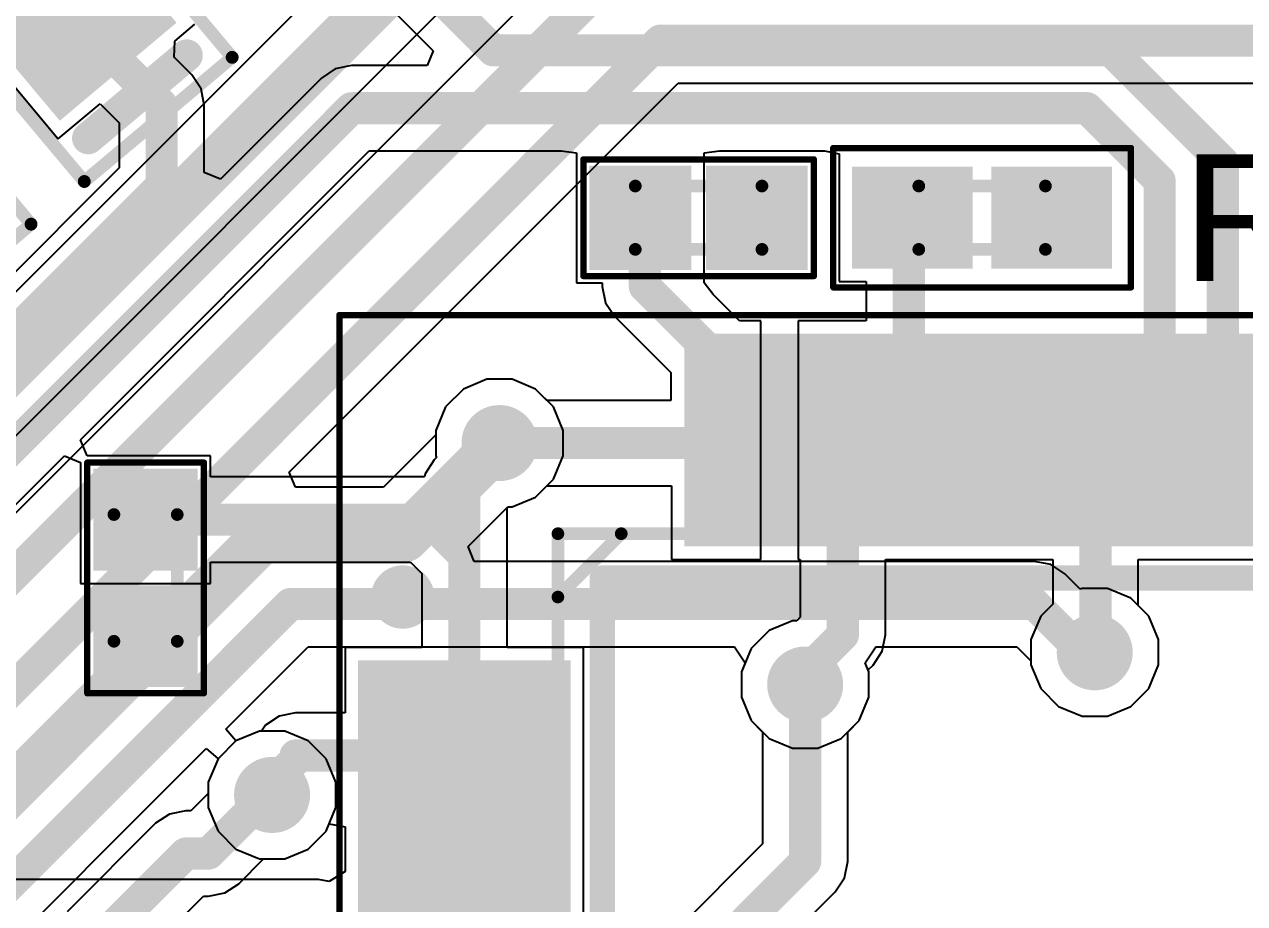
# Model space of a CAD drawing. Header units: millimetres. Extents: x -1.58 to 1.58, y -1.38 to 3.35.
# Drawn here: x -0.3627 to 0.0166, y 2.4369 to 2.71 of the extents above; entities that cross this region are included whole.
import ezdxf

# ---------------------------------------------------------------- set-up
doc = ezdxf.new("R2010")
doc.units = ezdxf.units.MM
doc.header["$MEASUREMENT"] = 0
for name, color, linetype in [('BottomLayer', 5, 'Continuous'), ('Mechanical13', 56, 'Continuous'), ('Mechanical15', 56, 'Continuous'), ('TopLayer', 1, 'Continuous'), ('TopOverlay', 2, 'Continuous'), ('TopPaste', 8, 'Continuous'), ('TopSolder', 216, 'Continuous'), ('ViaHoleLayer', 16, 'Continuous')]:
    doc.layers.add(name, color=color, linetype=linetype)
doc.styles.add('Arial', font='arial.ttf', dxfattribs={"height": 0.2})

# ---------------------------------------------------------------- blocks, each defined once
blk = doc.blocks.new('RESISTOR_0603_40')
at = {"layer": 'TopLayer'}
for points in [[(-0.05618, -0.02012), (-0.05618, 0.01925), (-0.01287, 0.01925), (-0.01287, -0.02012)], [(0.01335, -0.01969), (0.01335, 0.01968), (0.05665, 0.01968), (0.05665, -0.01969)]]:
    blk.add_hatch(color=1, dxfattribs=at).paths.add_polyline_path(points)
at = {"layer": 'TopPaste'}
for points in [[(-0.05618, -0.02012), (-0.05618, 0.01925), (-0.01287, 0.01925), (-0.01287, -0.02012)], [(0.01335, -0.01969), (0.01335, 0.01968), (0.05665, 0.01968), (0.05665, -0.01969)]]:
    blk.add_hatch(color=8, dxfattribs=at).paths.add_polyline_path(points)
at = {"layer": 'TopSolder'}
for points in [[(-0.06018, -0.02412), (-0.06018, 0.02325), (-0.00887, 0.02325), (-0.00887, -0.02412)], [(0.00935, -0.02369), (0.00935, 0.02368), (0.06065, 0.02368), (0.06065, -0.02369)]]:
    blk.add_hatch(color=216, dxfattribs=at).paths.add_polyline_path(points)
at = {"layer": 'Mechanical15', "const_width": 0.004}
for points in [[(-0.08, 0.03), (-0.08, -0.03)], [(0.08, 0.03), (-0.08, 0.03)], [(0.08, 0.03), (0.08, -0.03)], [(0.08, -0.03), (-0.08, -0.03)]]:
    blk.add_lwpolyline(points, dxfattribs=at)
at = {"layer": 'Mechanical15', "const_width": 0.002}
for points in [[(-0.081, 0.03, 1), (-0.079, 0.03, 1)], [(-0.081, 0.03, 1), (-0.079, 0.03, 1)], [(0.079, 0.03, 1), (0.081, 0.03, 1)], [(0.079, 0.03, 1), (0.081, 0.03, 1)], [(-0.081, -0.03, 1), (-0.079, -0.03, 1)], [(-0.081, -0.03, 1), (-0.079, -0.03, 1)], [(0.079, -0.03, 1), (0.081, -0.03, 1)], [(0.079, -0.03, 1), (0.081, -0.03, 1)]]:
    blk.add_lwpolyline(points, format="xyb", close=True, dxfattribs=at)
at = {"layer": 'TopOverlay'}
for points, const_width in [([(-0.06953, 0.01957), (-0.06953, -0.02043)], 0.01), ([(0.07047, 0.01957), (0.07047, -0.02043)], 0.01), ([(0, 0.005), (0, -0.005)], 0.002), ([(0.005, 0), (-0.005, 0)], 0.002)]:
    blk.add_lwpolyline(points, dxfattribs=dict(at, const_width=const_width))
for points, const_width in [([(-0.07203, 0.01957, 1), (-0.06703, 0.01957, 1)], 0.005), ([(0.06797, 0.01957, 1), (0.07297, 0.01957, 1)], 0.005), ([(-0.0005, 0.005, 1), (0.0005, 0.005, 1)], 0.001), ([(-0.0055, 0, 1), (-0.0045, 0, 1)], 0.001), ([(0.0045, 0, 1), (0.0055, 0, 1)], 0.001), ([(-0.0005, -0.005, 1), (0.0005, -0.005, 1)], 0.001), ([(-0.07203, -0.02043, 1), (-0.06703, -0.02043, 1)], 0.005), ([(0.06797, -0.02043, 1), (0.07297, -0.02043, 1)], 0.005)]:
    blk.add_lwpolyline(points, format="xyb", close=True, dxfattribs=dict(at, const_width=const_width))
blk = doc.blocks.new('RESISTOR_0603_48')
at = {"layer": 'TopLayer'}
for points in [[(-0.05618, -0.02012), (-0.05618, 0.01925), (-0.01287, 0.01925), (-0.01287, -0.02012)], [(0.01335, -0.01969), (0.01335, 0.01968), (0.05665, 0.01968), (0.05665, -0.01969)]]:
    blk.add_hatch(color=1, dxfattribs=at).paths.add_polyline_path(points)
at = {"layer": 'TopPaste'}
for points in [[(-0.05618, -0.02012), (-0.05618, 0.01925), (-0.01287, 0.01925), (-0.01287, -0.02012)], [(0.01335, -0.01969), (0.01335, 0.01968), (0.05665, 0.01968), (0.05665, -0.01969)]]:
    blk.add_hatch(color=8, dxfattribs=at).paths.add_polyline_path(points)
at = {"layer": 'TopSolder'}
for points in [[(-0.06018, -0.02412), (-0.06018, 0.02325), (-0.00887, 0.02325), (-0.00887, -0.02412)], [(0.00935, -0.02369), (0.00935, 0.02368), (0.06065, 0.02368), (0.06065, -0.02369)]]:
    blk.add_hatch(color=216, dxfattribs=at).paths.add_polyline_path(points)
at = {"layer": 'Mechanical15', "const_width": 0.004}
for points in [[(-0.08, -0.03), (-0.08, 0.03)], [(-0.08, 0.03), (0.08, 0.03)], [(0.08, -0.03), (0.08, 0.03)], [(-0.08, -0.03), (0.08, -0.03)]]:
    blk.add_lwpolyline(points, dxfattribs=at)
at = {"layer": 'Mechanical15', "const_width": 0.002}
for points in [[(-0.081, 0.03, 1), (-0.079, 0.03, 1)], [(-0.081, 0.03, 1), (-0.079, 0.03, 1)], [(0.079, 0.03, 1), (0.081, 0.03, 1)], [(0.079, 0.03, 1), (0.081, 0.03, 1)], [(-0.081, -0.03, 1), (-0.079, -0.03, 1)], [(-0.081, -0.03, 1), (-0.079, -0.03, 1)], [(0.079, -0.03, 1), (0.081, -0.03, 1)], [(0.079, -0.03, 1), (0.081, -0.03, 1)]]:
    blk.add_lwpolyline(points, format="xyb", close=True, dxfattribs=at)
at = {"layer": 'TopOverlay'}
for points, const_width in [([(-0.06953, -0.02043), (-0.06953, 0.01957)], 0.01), ([(0.07047, -0.02043), (0.07047, 0.01957)], 0.01), ([(0, -0.005), (0, 0.005)], 0.002), ([(-0.005, 0), (0.005, 0)], 0.002)]:
    blk.add_lwpolyline(points, dxfattribs=dict(at, const_width=const_width))
for points, const_width in [([(-0.07203, 0.01957, 1), (-0.06703, 0.01957, 1)], 0.005), ([(0.06797, 0.01957, 1), (0.07297, 0.01957, 1)], 0.005), ([(-0.0005, 0.005, 1), (0.0005, 0.005, 1)], 0.001), ([(-0.0055, 0, 1), (-0.0045, 0, 1)], 0.001), ([(0.0045, 0, 1), (0.0055, 0, 1)], 0.001), ([(-0.0005, -0.005, 1), (0.0005, -0.005, 1)], 0.001), ([(-0.07203, -0.02043, 1), (-0.06703, -0.02043, 1)], 0.005), ([(0.06797, -0.02043, 1), (0.07297, -0.02043, 1)], 0.005)]:
    blk.add_lwpolyline(points, format="xyb", close=True, dxfattribs=dict(at, const_width=const_width))
blk = doc.blocks.new('RESISTOR_0402_50')
at = {"layer": 'TopLayer'}
for points in [[(-0.03642, 0.01181), (-0.00689, 0.01181), (-0.00689, -0.01181), (-0.03642, -0.01181)], [(0.00689, 0.01181), (0.03642, 0.01181), (0.03642, -0.01181), (0.00689, -0.01181)]]:
    blk.add_hatch(color=1, dxfattribs=at).paths.add_polyline_path(points)
at = {"layer": 'TopPaste'}
for points in [[(-0.03642, 0.01181), (-0.00689, 0.01181), (-0.00689, -0.01181), (-0.03642, -0.01181)], [(0.00689, 0.01181), (0.03642, 0.01181), (0.03642, -0.01181), (0.00689, -0.01181)]]:
    blk.add_hatch(color=8, dxfattribs=at).paths.add_polyline_path(points)
at = {"layer": 'TopSolder'}
for points in [[(-0.04042, 0.01581), (-0.00289, 0.01581), (-0.00289, -0.01581), (-0.04042, -0.01581)], [(0.00289, 0.01581), (0.04042, 0.01581), (0.04042, -0.01581), (0.00289, -0.01581)]]:
    blk.add_hatch(color=216, dxfattribs=at).paths.add_polyline_path(points)
at = {"layer": 'Mechanical13', "const_width": 0.00394}
for points in [[(-0.01969, 0.00984), (0.01969, 0.00984)], [(-0.01969, -0.00984), (-0.01969, 0.00984)], [(0.01969, -0.00984), (0.01969, 0.00984)], [(-0.01969, -0.00984), (0.01969, -0.00984)]]:
    blk.add_lwpolyline(points, dxfattribs=at)
at = {"layer": 'Mechanical13', "const_width": 0.00197}
for points in [[(-0.02067, 0.00984, 1), (-0.0187, 0.00984, 1)], [(-0.02067, 0.00984, 1), (-0.0187, 0.00984, 1)], [(0.0187, 0.00984, 1), (0.02067, 0.00984, 1)], [(0.0187, 0.00984, 1), (0.02067, 0.00984, 1)], [(-0.02067, -0.00984, 1), (-0.0187, -0.00984, 1)], [(-0.02067, -0.00984, 1), (-0.0187, -0.00984, 1)], [(0.0187, -0.00984, 1), (0.02067, -0.00984, 1)], [(0.0187, -0.00984, 1), (0.02067, -0.00984, 1)]]:
    blk.add_lwpolyline(points, format="xyb", close=True, dxfattribs=at)
at = {"layer": 'Mechanical15', "const_width": 0.00197}
for points in [[(-0.04626, 0.02165), (0.04626, 0.02165)], [(-0.04626, -0.02165), (-0.04626, 0.02165)], [(0.04626, -0.02165), (0.04626, 0.02165)], [(-0.04626, -0.02165), (0.04626, -0.02165)]]:
    blk.add_lwpolyline(points, dxfattribs=at)
at = {"layer": 'Mechanical15', "const_width": 0.000984}
for points in [[(-0.04675, 0.02165, 1), (-0.04577, 0.02165, 1)], [(-0.04675, 0.02165, 1), (-0.04577, 0.02165, 1)], [(0.04577, 0.02165, 1), (0.04675, 0.02165, 1)], [(0.04577, 0.02165, 1), (0.04675, 0.02165, 1)], [(-0.04675, -0.02165, 1), (-0.04577, -0.02165, 1)], [(-0.04675, -0.02165, 1), (-0.04577, -0.02165, 1)], [(0.04577, -0.02165, 1), (0.04675, -0.02165, 1)], [(0.04577, -0.02165, 1), (0.04675, -0.02165, 1)]]:
    blk.add_lwpolyline(points, format="xyb", close=True, dxfattribs=at)
blk = doc.blocks.new('QFP50P1200X1200X160_64N_72')
at = {"layer": 'TopLayer'}
for points in [[(-0.15354, 0.19687), (-0.15354, 0.25494), (-0.14173, 0.25494), (-0.14173, 0.19687)], [(-0.13386, 0.19687), (-0.13386, 0.25494), (-0.12205, 0.25494), (-0.12205, 0.19687)], [(-0.11417, 0.19687), (-0.11417, 0.25494), (-0.10236, 0.25494), (-0.10236, 0.19687)], [(-0.09449, 0.19687), (-0.09449, 0.25494), (-0.08268, 0.25494), (-0.08268, 0.19687)], [(-0.0748, 0.19687), (-0.0748, 0.25494), (-0.06299, 0.25494), (-0.06299, 0.19687)], [(-0.05512, 0.19687), (-0.05512, 0.25494), (-0.04331, 0.25494), (-0.04331, 0.19687)], [(-0.03543, 0.19687), (-0.03543, 0.25494), (-0.02362, 0.25494), (-0.02362, 0.19687)], [(-0.01575, 0.19687), (-0.01575, 0.25494), (-0.00394, 0.25494), (-0.00394, 0.19687)], [(0.00394, 0.19687), (0.00394, 0.25494), (0.01575, 0.25494), (0.01575, 0.19687)], [(-0.25494, 0.15354), (-0.19687, 0.15354), (-0.19687, 0.14173), (-0.25494, 0.14173)], [(-0.25494, 0.13386), (-0.19687, 0.13386), (-0.19687, 0.12205), (-0.25494, 0.12205)], [(-0.25494, 0.11417), (-0.19687, 0.11417), (-0.19687, 0.10236), (-0.25494, 0.10236)], [(-0.25494, 0.09449), (-0.19687, 0.09449), (-0.19687, 0.08268), (-0.25494, 0.08268)]]:
    blk.add_hatch(color=1, dxfattribs=at).paths.add_polyline_path(points)
at = {"layer": 'TopPaste'}
for points in [[(-0.15354, 0.19687), (-0.15354, 0.25494), (-0.14173, 0.25494), (-0.14173, 0.19687)], [(-0.13386, 0.19687), (-0.13386, 0.25494), (-0.12205, 0.25494), (-0.12205, 0.19687)], [(-0.11417, 0.19687), (-0.11417, 0.25494), (-0.10236, 0.25494), (-0.10236, 0.19687)], [(-0.09449, 0.19687), (-0.09449, 0.25494), (-0.08268, 0.25494), (-0.08268, 0.19687)], [(-0.0748, 0.19687), (-0.0748, 0.25494), (-0.06299, 0.25494), (-0.06299, 0.19687)], [(-0.05512, 0.19687), (-0.05512, 0.25494), (-0.04331, 0.25494), (-0.04331, 0.19687)], [(-0.03543, 0.19687), (-0.03543, 0.25494), (-0.02362, 0.25494), (-0.02362, 0.19687)], [(-0.01575, 0.19687), (-0.01575, 0.25494), (-0.00394, 0.25494), (-0.00394, 0.19687)], [(0.00394, 0.19687), (0.00394, 0.25494), (0.01575, 0.25494), (0.01575, 0.19687)], [(-0.25494, 0.15354), (-0.19687, 0.15354), (-0.19687, 0.14173), (-0.25494, 0.14173)], [(-0.25494, 0.13386), (-0.19687, 0.13386), (-0.19687, 0.12205), (-0.25494, 0.12205)], [(-0.25494, 0.11417), (-0.19687, 0.11417), (-0.19687, 0.10236), (-0.25494, 0.10236)], [(-0.25494, 0.09449), (-0.19687, 0.09449), (-0.19687, 0.08268), (-0.25494, 0.08268)]]:
    blk.add_hatch(color=8, dxfattribs=at).paths.add_polyline_path(points)
at = {"layer": 'TopSolder'}
for points in [[(-0.15754, 0.19287), (-0.15754, 0.25894), (-0.13773, 0.25894), (-0.13773, 0.19287)], [(-0.13786, 0.19287), (-0.13786, 0.25894), (-0.11805, 0.25894), (-0.11805, 0.19287)], [(-0.11817, 0.19287), (-0.11817, 0.25894), (-0.09836, 0.25894), (-0.09836, 0.19287)], [(-0.09849, 0.19287), (-0.09849, 0.25894), (-0.07868, 0.25894), (-0.07868, 0.19287)], [(-0.0788, 0.19287), (-0.0788, 0.25894), (-0.05899, 0.25894), (-0.05899, 0.19287)], [(-0.05912, 0.19287), (-0.05912, 0.25894), (-0.03931, 0.25894), (-0.03931, 0.19287)], [(-0.03943, 0.19287), (-0.03943, 0.25894), (-0.01962, 0.25894), (-0.01962, 0.19287)], [(-0.01975, 0.19287), (-0.01975, 0.25894), (0.00006, 0.25894), (0.00006, 0.19287)], [(-0.00006, 0.19287), (-0.00006, 0.25894), (0.01975, 0.25894), (0.01975, 0.19287)], [(-0.25894, 0.15754), (-0.19287, 0.15754), (-0.19287, 0.13773), (-0.25894, 0.13773)], [(-0.25894, 0.13786), (-0.19287, 0.13786), (-0.19287, 0.11805), (-0.25894, 0.11805)], [(-0.25894, 0.11817), (-0.19287, 0.11817), (-0.19287, 0.09836), (-0.25894, 0.09836)], [(-0.25894, 0.09849), (-0.19287, 0.09849), (-0.19287, 0.07868), (-0.25894, 0.07868)]]:
    blk.add_hatch(color=216, dxfattribs=at).paths.add_polyline_path(points)
at = {"layer": 'Mechanical13', "const_width": 0.00394}
for points in [[(-0.19685, 0.19685), (0.19685, 0.19685)], [(-0.19685, -0.19685), (-0.19685, 0.19685)], [(-0.19685, 0.17717), (-0.17717, 0.19685)]]:
    blk.add_lwpolyline(points, dxfattribs=at)
at = {"layer": 'Mechanical13', "const_width": 0.00197}
for points in [[(-0.19783, 0.19685, 1), (-0.19587, 0.19685, 1)], [(-0.19783, 0.19685, 1), (-0.19587, 0.19685, 1)], [(-0.17815, 0.19685, 1), (-0.17618, 0.19685, 1)], [(-0.19783, 0.17717, 1), (-0.19587, 0.17717, 1)]]:
    blk.add_lwpolyline(points, format="xyb", close=True, dxfattribs=at)
at = {"layer": 'Mechanical15', "const_width": 0.00197}
for points in [[(-0.26476, 0.26476), (0.26476, 0.26476)], [(-0.26476, -0.26476), (-0.26476, 0.26476)]]:
    blk.add_lwpolyline(points, dxfattribs=at)
at = {"layer": 'Mechanical15', "const_width": 0.000984}
blk.add_lwpolyline([(-0.26526, 0.26476, 1), (-0.26427, 0.26476, 1)], format="xyb", close=True, dxfattribs=at)
blk.add_lwpolyline([(-0.26526, 0.26476, 1), (-0.26427, 0.26476, 1)], format="xyb", close=True, dxfattribs=at)
at = {"layer": 'TopOverlay'}
for points, const_width in [([(-0.24016, 0.17717, 1), (-0.25, 0.17717, 1)], 0.00984), ([(-0.18504, 0.18307, 1), (-0.1811, 0.18307, 1)], 0.00394), ([(-0.18504, 0.18307, 1), (-0.1811, 0.18307, 1)], 0.00394), ([(-0.25246, 0.17717, 1), (-0.24754, 0.17717, 1)], 0.00492), ([(-0.24262, 0.17717, 1), (-0.2377, 0.17717, 1)], 0.00492)]:
    blk.add_lwpolyline(points, format="xyb", close=True, dxfattribs=dict(at, const_width=const_width))
at = {"layer": 'TopOverlay', "const_width": 0.00787}
for points in [[(-0.18307, 0.18307), (0.18307, 0.18307)], [(-0.18307, -0.18307), (-0.18307, 0.18307)]]:
    blk.add_lwpolyline(points, dxfattribs=at)
blk = doc.blocks.new('CAP_0402_93')
at = {"layer": 'TopLayer'}
for points in [[(-0.02992, -0.0122), (-0.02992, 0.0122), (-0.0063, 0.0122), (-0.0063, -0.0122)], [(0.0063, -0.0122), (0.0063, 0.0122), (0.02992, 0.0122), (0.02992, -0.0122)]]:
    blk.add_hatch(color=1, dxfattribs=at).paths.add_polyline_path(points)
at = {"layer": 'TopPaste'}
for points in [[(-0.02992, -0.0122), (-0.02992, 0.0122), (-0.0063, 0.0122), (-0.0063, -0.0122)], [(0.0063, -0.0122), (0.0063, 0.0122), (0.02992, 0.0122), (0.02992, -0.0122)]]:
    blk.add_hatch(color=8, dxfattribs=at).paths.add_polyline_path(points)
at = {"layer": 'TopSolder'}
for points in [[(-0.03392, -0.0162), (-0.03392, 0.0162), (-0.0023, 0.0162), (-0.0023, -0.0162)], [(0.0023, -0.0162), (0.0023, 0.0162), (0.03392, 0.0162), (0.03392, -0.0162)]]:
    blk.add_hatch(color=216, dxfattribs=at).paths.add_polyline_path(points)
at = {"layer": 'Mechanical13', "const_width": 0.00394}
for points in [[(-0.01969, 0.00984), (-0.01969, -0.00984)], [(0.01969, 0.00984), (-0.01969, 0.00984)], [(0.01969, 0.00984), (0.01969, -0.00984)], [(0.01969, -0.00984), (-0.01969, -0.00984)]]:
    blk.add_lwpolyline(points, dxfattribs=at)
at = {"layer": 'Mechanical13', "const_width": 0.00197}
for points in [[(-0.02067, 0.00984, 1), (-0.0187, 0.00984, 1)], [(-0.02067, 0.00984, 1), (-0.0187, 0.00984, 1)], [(0.0187, 0.00984, 1), (0.02067, 0.00984, 1)], [(0.0187, 0.00984, 1), (0.02067, 0.00984, 1)], [(-0.02067, -0.00984, 1), (-0.0187, -0.00984, 1)], [(-0.02067, -0.00984, 1), (-0.0187, -0.00984, 1)], [(0.0187, -0.00984, 1), (0.02067, -0.00984, 1)], [(0.0187, -0.00984, 1), (0.02067, -0.00984, 1)]]:
    blk.add_lwpolyline(points, format="xyb", close=True, dxfattribs=at)
at = {"layer": 'Mechanical15', "const_width": 0.00197}
for points in [[(-0.03583, 0.01811), (-0.03583, -0.01811)], [(0.03583, 0.01811), (-0.03583, 0.01811)], [(0.03583, 0.01811), (0.03583, -0.01811)], [(0.03583, -0.01811), (-0.03583, -0.01811)]]:
    blk.add_lwpolyline(points, dxfattribs=at)
at = {"layer": 'Mechanical15', "const_width": 0.000984}
for points in [[(-0.03632, 0.01811, 1), (-0.03533, 0.01811, 1)], [(-0.03632, 0.01811, 1), (-0.03533, 0.01811, 1)], [(0.03533, 0.01811, 1), (0.03632, 0.01811, 1)], [(0.03533, 0.01811, 1), (0.03632, 0.01811, 1)], [(-0.03632, -0.01811, 1), (-0.03533, -0.01811, 1)], [(-0.03632, -0.01811, 1), (-0.03533, -0.01811, 1)], [(0.03533, -0.01811, 1), (0.03632, -0.01811, 1)], [(0.03533, -0.01811, 1), (0.03632, -0.01811, 1)]]:
    blk.add_lwpolyline(points, format="xyb", close=True, dxfattribs=at)
blk = doc.blocks.new('CAP_0402_101')
at = {"layer": 'TopLayer'}
for points in [[(-0.02992, -0.0122), (-0.02992, 0.0122), (-0.0063, 0.0122), (-0.0063, -0.0122)], [(0.0063, -0.0122), (0.0063, 0.0122), (0.02992, 0.0122), (0.02992, -0.0122)]]:
    blk.add_hatch(color=1, dxfattribs=at).paths.add_polyline_path(points)
at = {"layer": 'TopPaste'}
for points in [[(-0.02992, -0.0122), (-0.02992, 0.0122), (-0.0063, 0.0122), (-0.0063, -0.0122)], [(0.0063, -0.0122), (0.0063, 0.0122), (0.02992, 0.0122), (0.02992, -0.0122)]]:
    blk.add_hatch(color=8, dxfattribs=at).paths.add_polyline_path(points)
at = {"layer": 'TopSolder'}
for points in [[(-0.03392, -0.0162), (-0.03392, 0.0162), (-0.0023, 0.0162), (-0.0023, -0.0162)], [(0.0023, -0.0162), (0.0023, 0.0162), (0.03392, 0.0162), (0.03392, -0.0162)]]:
    blk.add_hatch(color=216, dxfattribs=at).paths.add_polyline_path(points)
at = {"layer": 'Mechanical13', "const_width": 0.00394}
for points in [[(-0.01969, 0.00984), (-0.01969, -0.00984)], [(-0.01969, 0.00984), (0.01969, 0.00984)], [(0.01969, 0.00984), (0.01969, -0.00984)], [(-0.01969, -0.00984), (0.01969, -0.00984)]]:
    blk.add_lwpolyline(points, dxfattribs=at)
at = {"layer": 'Mechanical13', "const_width": 0.00197}
for points in [[(-0.02067, 0.00984, 1), (-0.0187, 0.00984, 1)], [(-0.02067, 0.00984, 1), (-0.0187, 0.00984, 1)], [(0.0187, 0.00984, 1), (0.02067, 0.00984, 1)], [(0.0187, 0.00984, 1), (0.02067, 0.00984, 1)], [(-0.02067, -0.00984, 1), (-0.0187, -0.00984, 1)], [(-0.02067, -0.00984, 1), (-0.0187, -0.00984, 1)], [(0.0187, -0.00984, 1), (0.02067, -0.00984, 1)], [(0.0187, -0.00984, 1), (0.02067, -0.00984, 1)]]:
    blk.add_lwpolyline(points, format="xyb", close=True, dxfattribs=at)
at = {"layer": 'Mechanical15', "const_width": 0.00197}
for points in [[(-0.03583, 0.01811), (-0.03583, -0.01811)], [(-0.03583, 0.01811), (0.03583, 0.01811)], [(0.03583, 0.01811), (0.03583, -0.01811)], [(-0.03583, -0.01811), (0.03583, -0.01811)]]:
    blk.add_lwpolyline(points, dxfattribs=at)
at = {"layer": 'Mechanical15', "const_width": 0.000984}
for points in [[(-0.03632, 0.01811, 1), (-0.03533, 0.01811, 1)], [(-0.03632, 0.01811, 1), (-0.03533, 0.01811, 1)], [(0.03533, 0.01811, 1), (0.03632, 0.01811, 1)], [(0.03533, 0.01811, 1), (0.03632, 0.01811, 1)], [(-0.03632, -0.01811, 1), (-0.03533, -0.01811, 1)], [(-0.03632, -0.01811, 1), (-0.03533, -0.01811, 1)], [(0.03533, -0.01811, 1), (0.03632, -0.01811, 1)], [(0.03533, -0.01811, 1), (0.03632, -0.01811, 1)]]:
    blk.add_lwpolyline(points, format="xyb", close=True, dxfattribs=at)

msp = doc.modelspace()

# ---------------------------------------------------------------- hatches: boundary and pattern name
at = {"layer": 'BottomLayer'}
h = msp.add_hatch(color=5, dxfattribs=at)
edge = h.paths.add_edge_path()
edge.add_arc((-0.215, 2.58), 0.01181, 0, 360)
h = msp.add_hatch(color=5, dxfattribs=at)
edge = h.paths.add_edge_path()
edge.add_arc((-0.03, 2.515), 0.01181, 0, 360)
h = msp.add_hatch(color=5, dxfattribs=at)
edge = h.paths.add_edge_path()
edge.add_arc((-0.12, 2.505), 0.01181, 0, 360)
h = msp.add_hatch(color=5, dxfattribs=at)
edge = h.paths.add_edge_path()
edge.add_arc((-0.28569, 2.47069), 0.01181, 0, 360)
at = {"layer": 'TopLayer'}
h = msp.add_hatch(color=1, dxfattribs=at)
edge = h.paths.add_edge_path()
edge.add_arc((-0.215, 2.58), 0.01181, 0, 360)
h = msp.add_hatch(color=1, dxfattribs=at)
edge = h.paths.add_edge_path()
edge.add_arc((-0.03, 2.515), 0.01181, 0, 360)
h = msp.add_hatch(color=1, dxfattribs=at)
edge = h.paths.add_edge_path()
edge.add_arc((-0.12, 2.505), 0.01181, 0, 360)
h = msp.add_hatch(color=1, dxfattribs=at)
edge = h.paths.add_edge_path()
edge.add_arc((-0.28569, 2.47069), 0.01181, 0, 360)
at = {"layer": 'ViaHoleLayer'}
h = msp.add_hatch(color=16, dxfattribs=at)
edge = h.paths.add_edge_path()
edge.add_arc((-0.215, 2.58), 0.00591, 0, 360)
h = msp.add_hatch(color=16, dxfattribs=at)
edge = h.paths.add_edge_path()
edge.add_arc((-0.03, 2.515), 0.00591, 0, 360)
h = msp.add_hatch(color=16, dxfattribs=at)
edge = h.paths.add_edge_path()
edge.add_arc((-0.12, 2.505), 0.00591, 0, 360)
h = msp.add_hatch(color=16, dxfattribs=at)
edge = h.paths.add_edge_path()
edge.add_arc((-0.28569, 2.47069), 0.00591, 0, 360)

# ---------------------------------------------------------------- linework, layer by layer
at = {"layer": 'BottomLayer'}
for p, q in [((-0.22117, 2.77117), (-0.48615, 2.5062)), ((-0.4954, 2.45225), (-0.20345, 2.7442)), ((-0.18455, 2.7392), (-0.58049, 2.34325)), ((-0.28033, 2.57092), (-0.15951, 2.69175)), ((-0.15951, 2.69175), (0.05801, 2.69175)), ((-0.21894, 2.59981), (-0.22622, 2.59679)), ((-0.21106, 2.59981), (-0.21894, 2.59981)), ((-0.20378, 2.59679), (-0.21106, 2.59981)), ((-0.22622, 2.59679), (-0.23179, 2.59122)), ((-0.19821, 2.59122), (-0.20378, 2.59679)), ((-0.23179, 2.59122), (-0.23481, 2.58394)), ((-0.19519, 2.58394), (-0.19821, 2.59122)), ((-0.23481, 2.58394), (-0.23481, 2.58254)), ((-0.19519, 2.57606), (-0.19519, 2.58394)), ((-0.23481, 2.58254), (-0.25105, 2.5663)), ((-0.19821, 2.56878), (-0.19519, 2.57606)), ((-0.27842, 2.5663), (-0.28033, 2.57092)), ((-0.20378, 2.56321), (-0.19821, 2.56878)), ((-0.25105, 2.5663), (-0.27842, 2.5663)), ((-0.22478, 2.54787), (-0.21246, 2.56019)), ((-0.21246, 2.56019), (-0.21106, 2.56019)), ((-0.21106, 2.56019), (-0.20378, 2.56321)), ((-0.22286, 2.54325), (-0.22478, 2.54787)), ((-0.04869, 2.54325), (-0.22286, 2.54325)), ((-0.04361, 2.54225), (-0.04869, 2.54325)), ((-0.03931, 2.53937), (-0.04361, 2.54225)), ((-0.03451, 2.53457), (-0.03931, 2.53937)), ((-0.03394, 2.53481), (-0.03451, 2.53457)), ((-0.02606, 2.53481), (-0.03394, 2.53481)), ((-0.01878, 2.53179), (-0.02606, 2.53481)), ((-0.01321, 2.52622), (-0.01878, 2.53179)), ((-0.01019, 2.51894), (-0.01321, 2.52622)), ((-0.01019, 2.51106), (-0.01019, 2.51894)), ((-0.30009, 2.49117), (-0.27451, 2.51675)), ((-0.27451, 2.51675), (-0.14199, 2.51675)), ((-0.14199, 2.51675), (-0.13865, 2.51175)), ((-0.10135, 2.51175), (-0.09801, 2.51675)), ((-0.09801, 2.51675), (-0.05418, 2.51675)), ((-0.05418, 2.51675), (-0.04981, 2.51238)), ((-0.13865, 2.51175), (-0.13981, 2.50894)), ((-0.10019, 2.50894), (-0.10135, 2.51175)), ((-0.04981, 2.51238), (-0.04981, 2.51106)), ((-0.04981, 2.51106), (-0.04679, 2.50378)), ((-0.01321, 2.50378), (-0.01019, 2.51106)), ((-0.13981, 2.50894), (-0.13981, 2.50106)), ((-0.10019, 2.50106), (-0.10019, 2.50894)), ((-0.04679, 2.50378), (-0.04122, 2.49821)), ((-0.01878, 2.49821), (-0.01321, 2.50378)), ((-0.13981, 2.50106), (-0.13679, 2.49378)), ((-0.10321, 2.49378), (-0.10019, 2.50106)), ((-0.04122, 2.49821), (-0.03394, 2.49519)), ((-0.02606, 2.49519), (-0.01878, 2.49821)), ((-0.13679, 2.49378), (-0.13325, 2.49024)), ((-0.10675, 2.49024), (-0.10321, 2.49378)), ((-0.03394, 2.49519), (-0.02606, 2.49519)), ((-0.29691, 2.48748), (-0.30009, 2.49117)), ((-0.28963, 2.4905), (-0.29691, 2.48748)), ((-0.28175, 2.4905), (-0.28963, 2.4905)), ((-0.27447, 2.48748), (-0.28175, 2.4905)), ((-0.13325, 2.49024), (-0.13325, 2.45549)), ((-0.10675, 2.45), (-0.10675, 2.49024)), ((-0.32563, 2.46563), (-0.30617, 2.48509)), ((-0.30617, 2.48509), (-0.30248, 2.48191)), ((-0.26889, 2.48191), (-0.27447, 2.48748)), ((-0.30248, 2.48191), (-0.3055, 2.47463)), ((-0.26588, 2.47463), (-0.26889, 2.48191)), ((-0.3055, 2.47463), (-0.3055, 2.47117)), ((-0.26588, 2.46675), (-0.26588, 2.47463)), ((-0.3055, 2.47117), (-0.31091, 2.46576)), ((-0.36175, 2.42951), (-0.32563, 2.46563)), ((-0.32563, 2.46563), (-0.32563, 2.46563)), ((-0.31249, 2.46576), (-0.31757, 2.46475)), ((-0.31091, 2.46576), (-0.31249, 2.46576)), ((-0.26889, 2.45947), (-0.26588, 2.46675)), ((-0.32187, 2.46188), (-0.34937, 2.43437)), ((-0.31757, 2.46475), (-0.32187, 2.46188)), ((-0.27447, 2.45389), (-0.26889, 2.45947)), ((-0.13325, 2.45549), (-0.32213, 2.26662)), ((-0.28175, 2.45088), (-0.27447, 2.45389)), ((-0.29605, 2.44313), (-0.28831, 2.45088)), ((-0.28831, 2.45088), (-0.28175, 2.45088)), ((-0.10775, 2.44493), (-0.10675, 2.45)), ((-0.30035, 2.44026), (-0.29605, 2.44313)), ((-0.11063, 2.44063), (-0.10775, 2.44493)), ((-0.32675, 2.41951), (-0.307, 2.43925)), ((-0.307, 2.43925), (-0.30542, 2.43925)), ((-0.30675, 2.24451), (-0.11063, 2.44063)), ((-0.30542, 2.43925), (-0.30035, 2.44026))]:
    msp.add_line(p, q, dxfattribs=at)
for points, const_width in [([(-0.50657, 2.46343), (-0.21, 2.76)], 0.015), ([(-0.575, 2.33), (-0.175, 2.73)], 0.01), ([(-0.58819, 2.28181), (-0.165, 2.705)], 0.01), ([(-0.165, 2.705), (0.21, 2.705)], 0.01), ([(-0.2445, 2.5505), (-0.215, 2.58)], 0.015), ([(-0.545, 2.29399), (-0.28849, 2.5505)], 0.015), ([(-0.28849, 2.5505), (-0.2445, 2.5505)], 0.015), ([(-0.335, 2.475), (-0.28, 2.53)], 0.01), ([(-0.28, 2.53), (-0.04869, 2.53)], 0.01), ([(-0.04869, 2.53), (-0.03369, 2.515)], 0.01), ([(-0.03369, 2.515), (-0.03, 2.515)], 0.01), ([(-0.12, 2.45), (-0.12, 2.505)], 0.01), ([(-0.375, 2.435), (-0.335, 2.475)], 0.01), ([(-0.335, 2.475), (-0.335, 2.475)], 0.01), ([(-0.30542, 2.45251), (-0.28724, 2.47069)], 0.01), ([(-0.28724, 2.47069), (-0.28569, 2.47069)], 0.01), ([(-0.34, 2.425), (-0.31249, 2.45251)], 0.01), ([(-0.32, 2.25), (-0.12, 2.45)], 0.01), ([(-0.31249, 2.45251), (-0.30542, 2.45251)], 0.01)]:
    msp.add_lwpolyline(points, dxfattribs=dict(at, const_width=const_width))
for points, const_width in [([(-0.1675, 2.705, 1), (-0.1625, 2.705, 1)], 0.005), ([(-0.1675, 2.705, 1), (-0.1625, 2.705, 1)], 0.005), ([(-0.21875, 2.58, 1), (-0.21125, 2.58, 1)], 0.0075), ([(-0.29224, 2.5505, 1), (-0.28474, 2.5505, 1)], 0.0075), ([(-0.29224, 2.5505, 1), (-0.28474, 2.5505, 1)], 0.0075), ([(-0.24825, 2.5505, 1), (-0.24075, 2.5505, 1)], 0.0075), ([(-0.24825, 2.5505, 1), (-0.24075, 2.5505, 1)], 0.0075), ([(-0.2825, 2.53, 1), (-0.2775, 2.53, 1)], 0.005), ([(-0.2825, 2.53, 1), (-0.2775, 2.53, 1)], 0.005), ([(-0.05119, 2.53, 1), (-0.04619, 2.53, 1)], 0.005), ([(-0.05119, 2.53, 1), (-0.04619, 2.53, 1)], 0.005), ([(-0.03619, 2.515, 1), (-0.03119, 2.515, 1)], 0.005), ([(-0.03619, 2.515, 1), (-0.03119, 2.515, 1)], 0.005), ([(-0.0325, 2.515, 1), (-0.0275, 2.515, 1)], 0.005), ([(-0.1225, 2.505, 1), (-0.1175, 2.505, 1)], 0.005), ([(-0.3375, 2.475, 1), (-0.3325, 2.475, 1)], 0.005), ([(-0.3375, 2.475, 1), (-0.3325, 2.475, 1)], 0.005), ([(-0.3375, 2.475, 1), (-0.3325, 2.475, 1)], 0.005), ([(-0.3375, 2.475, 1), (-0.3325, 2.475, 1)], 0.005), ([(-0.28974, 2.47069, 1), (-0.28474, 2.47069, 1)], 0.005), ([(-0.28974, 2.47069, 1), (-0.28474, 2.47069, 1)], 0.005), ([(-0.28819, 2.47069, 1), (-0.28319, 2.47069, 1)], 0.005), ([(-0.31499, 2.45251, 1), (-0.30999, 2.45251, 1)], 0.005), ([(-0.31499, 2.45251, 1), (-0.30999, 2.45251, 1)], 0.005), ([(-0.30792, 2.45251, 1), (-0.30292, 2.45251, 1)], 0.005), ([(-0.30792, 2.45251, 1), (-0.30292, 2.45251, 1)], 0.005), ([(-0.1225, 2.45, 1), (-0.1175, 2.45, 1)], 0.005), ([(-0.1225, 2.45, 1), (-0.1175, 2.45, 1)], 0.005)]:
    msp.add_lwpolyline(points, format="xyb", close=True, dxfattribs=dict(at, const_width=const_width))
at = {"layer": 'TopLayer'}
for p, q in [((-0.34849, 2.81475), (-0.23562, 2.70187)), ((-0.39027, 2.71992), (-0.35215, 2.67449)), ((-0.31592, 2.70488), (-0.30973, 2.71008)), ((-0.31614, 2.69989), (-0.31592, 2.70488)), ((-0.23562, 2.70187), (-0.23753, 2.69725)), ((-0.31063, 2.69437), (-0.31614, 2.69989)), ((-0.261, 2.69725), (-0.26607, 2.69625)), ((-0.23753, 2.69725), (-0.261, 2.69725)), ((-0.30775, 2.69007), (-0.31063, 2.69437)), ((-0.27037, 2.69337), (-0.30175, 2.662)), ((-0.26607, 2.69625), (-0.27037, 2.69337)), ((-0.30675, 2.685), (-0.30775, 2.69007)), ((-0.35215, 2.67449), (-0.33914, 2.6854)), ((-0.33914, 2.6854), (-0.33325, 2.67951)), ((-0.30675, 2.66407), (-0.30675, 2.685)), ((-0.33325, 2.67951), (-0.33325, 2.66549)), ((-0.34524, 2.58102), (-0.25551, 2.67075)), ((-0.25551, 2.67075), (-0.19581, 2.67075)), ((-0.19581, 2.67075), (-0.19103, 2.6702)), ((-0.19103, 2.6702), (-0.19103, 2.6298)), ((-0.15141, 2.6702), (-0.14663, 2.67075)), ((-0.15141, 2.6298), (-0.15141, 2.6702)), ((-0.14663, 2.67075), (-0.11403, 2.67075)), ((-0.11403, 2.67075), (-0.10942, 2.66981)), ((-0.10942, 2.66981), (-0.10942, 2.63019)), ((-0.33325, 2.66549), (-0.39675, 2.60199)), ((-0.30175, 2.662), (-0.30675, 2.66407)), ((-0.19103, 2.6298), (-0.18307, 2.6298)), ((-0.18307, 2.6298), (-0.18307, 2.62865)), ((-0.18307, 2.62865), (-0.18206, 2.62358)), ((-0.14856, 2.62615), (-0.15141, 2.6298)), ((-0.15141, 2.6298), (-0.15141, 2.6298)), ((-0.15141, 2.6298), (-0.15141, 2.6298)), ((-0.10942, 2.63019), (-0.10106, 2.63019)), ((-0.10106, 2.63019), (-0.10106, 2.61794)), ((-0.14036, 2.61794), (-0.14856, 2.62615)), ((-0.18206, 2.62358), (-0.17919, 2.61928)), ((-0.17919, 2.61928), (-0.1618, 2.60189)), ((-0.13373, 2.61794), (-0.14036, 2.61794)), ((-0.13373, 2.54387), (-0.13373, 2.61794)), ((-0.10106, 2.61794), (-0.12217, 2.61794)), ((-0.12217, 2.61794), (-0.12217, 2.54387)), ((-0.1618, 2.60189), (-0.1618, 2.59325)), ((-0.21894, 2.59981), (-0.22622, 2.59679)), ((-0.21106, 2.59981), (-0.21894, 2.59981)), ((-0.20378, 2.59679), (-0.21106, 2.59981)), ((-0.22622, 2.59679), (-0.23179, 2.59122)), ((-0.20024, 2.59325), (-0.20378, 2.59679)), ((-0.23179, 2.59122), (-0.23481, 2.58394)), ((-0.1618, 2.59325), (-0.20024, 2.59325)), ((-0.23481, 2.58394), (-0.23481, 2.57606)), ((-0.34315, 2.57603), (-0.34524, 2.58102)), ((-0.43513, 2.49113), (-0.35019, 2.57606)), ((-0.35019, 2.57606), (-0.3452, 2.57398)), ((-0.3048, 2.57603), (-0.34315, 2.57603)), ((-0.3048, 2.56948), (-0.3048, 2.57603)), ((-0.23457, 2.57549), (-0.23528, 2.57478)), ((-0.23481, 2.57606), (-0.23457, 2.57549)), ((-0.3452, 2.57398), (-0.3452, 2.53641)), ((-0.23528, 2.57478), (-0.23815, 2.57048)), ((-0.23835, 2.56948), (-0.3048, 2.56948)), ((-0.23815, 2.57048), (-0.23835, 2.56948)), ((-0.20378, 2.56321), (-0.20024, 2.56675)), ((-0.20024, 2.56675), (-0.16154, 2.56675)), ((-0.16154, 2.56675), (-0.16154, 2.54387)), ((-0.21265, 2.55992), (-0.21238, 2.56019)), ((-0.21265, 2.51654), (-0.21265, 2.55992)), ((-0.21238, 2.56019), (-0.21106, 2.56019)), ((-0.21106, 2.56019), (-0.20378, 2.56321)), ((-0.3048, 2.53641), (-0.3048, 2.54297)), ((-0.3048, 2.54297), (-0.24262, 2.54297)), ((-0.24262, 2.54297), (-0.23916, 2.53951)), ((-0.16154, 2.54387), (-0.13373, 2.54387)), ((-0.12217, 2.54387), (-0.12152, 2.54387)), ((-0.12152, 2.54387), (-0.12152, 2.52591)), ((-0.09501, 2.52042), (-0.09501, 2.54387)), ((-0.09501, 2.54387), (-0.04302, 2.54387)), ((-0.04302, 2.54387), (-0.04302, 2.53)), ((-0.01651, 2.52953), (-0.01651, 2.54387)), ((-0.01651, 2.54387), (0.16154, 2.54387)), ((-0.23916, 2.53951), (-0.23916, 2.51654)), ((-0.3452, 2.53641), (-0.3048, 2.53641)), ((-0.04302, 2.53), (-0.04679, 2.52622)), ((-0.12152, 2.52591), (-0.12262, 2.52481)), ((-0.04679, 2.52622), (-0.04981, 2.51894)), ((-0.01321, 2.52622), (-0.01651, 2.52953)), ((-0.01019, 2.51894), (-0.01321, 2.52622)), ((-0.12394, 2.52481), (-0.13122, 2.52179)), ((-0.12262, 2.52481), (-0.12394, 2.52481)), ((-0.13122, 2.52179), (-0.13679, 2.51622)), ((-0.09602, 2.51535), (-0.09501, 2.52042)), ((-0.04981, 2.51894), (-0.04981, 2.51106)), ((-0.01019, 2.51106), (-0.01019, 2.51894)), ((-0.23916, 2.51654), (-0.26294, 2.51654)), ((-0.26294, 2.51654), (-0.26294, 2.49621)), ((-0.18887, 2.51654), (-0.21265, 2.51654)), ((-0.18887, 2.46905), (-0.18887, 2.51654)), ((-0.13679, 2.51622), (-0.13981, 2.50894)), ((-0.0989, 2.51105), (-0.09602, 2.51535)), ((-0.10043, 2.50951), (-0.0989, 2.51105)), ((-0.04981, 2.51106), (-0.04679, 2.50378)), ((-0.01321, 2.50378), (-0.01019, 2.51106)), ((-0.13981, 2.50894), (-0.13981, 2.50106)), ((-0.10019, 2.50894), (-0.10043, 2.50951)), ((-0.10019, 2.50106), (-0.10019, 2.50894)), ((-0.04679, 2.50378), (-0.04122, 2.49821)), ((-0.01878, 2.49821), (-0.01321, 2.50378)), ((-0.13981, 2.50106), (-0.13679, 2.49378)), ((-0.10321, 2.49378), (-0.10019, 2.50106)), ((-0.27836, 2.49621), (-0.28343, 2.4952)), ((-0.26294, 2.49621), (-0.27836, 2.49621)), ((-0.04122, 2.49821), (-0.03394, 2.49519)), ((-0.02606, 2.49519), (-0.01878, 2.49821)), ((-0.28773, 2.49233), (-0.28895, 2.4905)), ((-0.28343, 2.4952), (-0.28773, 2.49233)), ((-0.13679, 2.49378), (-0.13122, 2.48821)), ((-0.10878, 2.48821), (-0.10321, 2.49378)), ((-0.03394, 2.49519), (-0.02606, 2.49519)), ((-0.28963, 2.4905), (-0.29691, 2.48748)), ((-0.28895, 2.4905), (-0.28963, 2.4905)), ((-0.13122, 2.48821), (-0.12394, 2.48519)), ((-0.11606, 2.48519), (-0.10878, 2.48821)), ((-0.29691, 2.48748), (-0.30248, 2.48191)), ((-0.12394, 2.48519), (-0.11606, 2.48519)), ((-0.30248, 2.48191), (-0.3055, 2.47463)), ((-0.3055, 2.47463), (-0.3055, 2.46675)), ((-0.18887, 2.42968), (-0.18887, 2.46905)), ((-0.3055, 2.46675), (-0.30248, 2.45947)), ((-0.26889, 2.45947), (-0.26794, 2.46177)), ((-0.26794, 2.46177), (-0.26294, 2.46077)), ((-0.30248, 2.45947), (-0.29691, 2.45389)), ((-0.27447, 2.45389), (-0.26889, 2.45947)), ((-0.26294, 2.46077), (-0.26294, 2.44688)), ((-0.29691, 2.45389), (-0.28963, 2.45088)), ((-0.28175, 2.45088), (-0.27447, 2.45389)), ((-0.28963, 2.45088), (-0.28175, 2.45088)), ((-0.26294, 2.44688), (-0.26794, 2.44382)), ((-0.27122, 2.44448), (-0.4098, 2.44448)), ((-0.26794, 2.44382), (-0.27122, 2.44448))]:
    msp.add_line(p, q, dxfattribs=at)
at = {"layer": 'TopLayer', "const_width": 0.01}
for points in [[(-0.343, 2.828), (-0.217, 2.702)], [(-0.35, 2.715), (-0.32, 2.685)], [(-0.217, 2.702), (-0.02493, 2.702)], [(-0.02493, 2.702), (0.00984, 2.66723)], [(-0.4445, 2.5005), (-0.261, 2.684)], [(-0.32, 2.66), (-0.32, 2.685)], [(-0.261, 2.684), (-0.03239, 2.684)], [(-0.03239, 2.684), (-0.00984, 2.66146)], [(0.00984, 2.58091), (0.00984, 2.66723)], [(-0.00984, 2.58091), (-0.00984, 2.66146)], [(-0.39126, 2.58874), (-0.32, 2.66)], [(-0.17122, 2.65), (-0.16981, 2.64859)], [(-0.08961, 2.65), (-0.0878, 2.65)], [(-0.0878, 2.58169), (-0.0878, 2.65)], [(-0.0878, 2.65), (-0.08665, 2.65)], [(-0.16981, 2.62865), (-0.16981, 2.64859)], [(-0.16981, 2.62865), (-0.14854, 2.60738)], [(-0.14854, 2.58181), (-0.14854, 2.60738)], [(-0.14854, 2.58181), (-0.14764, 2.58091)], [(-0.08858, 2.58091), (-0.0878, 2.58169)], [(-0.215, 2.57631), (-0.215, 2.58)], [(-0.215, 2.58), (-0.14854, 2.58)], [(-0.14854, 2.58), (-0.14764, 2.58091)], [(-0.10827, 2.52042), (-0.10827, 2.58091)], [(-0.02976, 2.58067), (-0.02953, 2.58091)], [(-0.02976, 2.51524), (-0.02976, 2.58067)], [(-0.22591, 2.56541), (-0.215, 2.57631)], [(-0.22591, 2.545), (-0.22591, 2.56541)], [(-0.325, 2.55622), (-0.23713, 2.55622)], [(-0.23713, 2.55622), (-0.22591, 2.545)], [(-0.22591, 2.50264), (-0.22591, 2.545)], [(-0.12, 2.50869), (-0.10827, 2.52042)], [(-0.03, 2.515), (-0.02976, 2.51524)], [(-0.12, 2.505), (-0.12, 2.50869)], [(-0.27836, 2.4817), (-0.27836, 2.48295)], [(-0.27836, 2.48295), (-0.22591, 2.48295)], [(-0.28569, 2.47437), (-0.27836, 2.4817)], [(-0.28569, 2.47069), (-0.28569, 2.47437)]]:
    msp.add_lwpolyline(points, dxfattribs=at)
at = {"layer": 'TopLayer', "const_width": 0.005}
for points in [[(-0.3525, 2.715, 1), (-0.3475, 2.715, 1)], [(-0.2195, 2.702, 1), (-0.2145, 2.702, 1)], [(-0.2195, 2.702, 1), (-0.2145, 2.702, 1)], [(-0.02743, 2.702, 1), (-0.02243, 2.702, 1)], [(-0.02743, 2.702, 1), (-0.02243, 2.702, 1)], [(-0.3225, 2.685, 1), (-0.3175, 2.685, 1)], [(-0.3225, 2.685, 1), (-0.3175, 2.685, 1)], [(-0.2635, 2.684, 1), (-0.2585, 2.684, 1)], [(-0.2635, 2.684, 1), (-0.2585, 2.684, 1)], [(-0.03489, 2.684, 1), (-0.02989, 2.684, 1)], [(-0.03489, 2.684, 1), (-0.02989, 2.684, 1)], [(0.00734, 2.66723, 1), (0.01234, 2.66723, 1)], [(0.00734, 2.66723, 1), (0.01234, 2.66723, 1)], [(-0.01234, 2.66146, 1), (-0.00734, 2.66146, 1)], [(-0.01234, 2.66146, 1), (-0.00734, 2.66146, 1)], [(-0.3225, 2.66, 1), (-0.3175, 2.66, 1)], [(-0.3225, 2.66, 1), (-0.3175, 2.66, 1)], [(-0.17372, 2.65, 1), (-0.16872, 2.65, 1)], [(-0.09211, 2.65, 1), (-0.08711, 2.65, 1)], [(-0.0903, 2.65, 1), (-0.0853, 2.65, 1)], [(-0.0903, 2.65, 1), (-0.0853, 2.65, 1)], [(-0.0903, 2.65, 1), (-0.0853, 2.65, 1)], [(-0.08915, 2.65, 1), (-0.08415, 2.65, 1)], [(-0.17231, 2.64859, 1), (-0.16731, 2.64859, 1)], [(-0.17231, 2.64859, 1), (-0.16731, 2.64859, 1)], [(-0.17231, 2.62865, 1), (-0.16731, 2.62865, 1)], [(-0.17231, 2.62865, 1), (-0.16731, 2.62865, 1)], [(-0.15104, 2.60738, 1), (-0.14604, 2.60738, 1)], [(-0.15104, 2.60738, 1), (-0.14604, 2.60738, 1)], [(-0.15104, 2.58181, 1), (-0.14604, 2.58181, 1)], [(-0.15104, 2.58181, 1), (-0.14604, 2.58181, 1)], [(-0.0903, 2.58169, 1), (-0.0853, 2.58169, 1)], [(-0.0903, 2.58169, 1), (-0.0853, 2.58169, 1)], [(-0.2175, 2.58, 1), (-0.2125, 2.58, 1)], [(-0.2175, 2.58, 1), (-0.2125, 2.58, 1)], [(-0.15104, 2.58, 1), (-0.14604, 2.58, 1)], [(-0.15104, 2.58, 1), (-0.14604, 2.58, 1)], [(-0.15014, 2.58091, 1), (-0.14514, 2.58091, 1)], [(-0.15014, 2.58091, 1), (-0.14514, 2.58091, 1)], [(-0.11077, 2.58091, 1), (-0.10577, 2.58091, 1)], [(-0.09108, 2.58091, 1), (-0.08608, 2.58091, 1)], [(-0.03226, 2.58067, 1), (-0.02726, 2.58067, 1)], [(-0.03226, 2.58067, 1), (-0.02726, 2.58067, 1)], [(-0.03203, 2.58091, 1), (-0.02703, 2.58091, 1)], [(-0.01234, 2.58091, 1), (-0.00734, 2.58091, 1)], [(0.00734, 2.58091, 1), (0.01234, 2.58091, 1)], [(-0.2175, 2.57631, 1), (-0.2125, 2.57631, 1)], [(-0.2175, 2.57631, 1), (-0.2125, 2.57631, 1)], [(-0.22841, 2.56541, 1), (-0.22341, 2.56541, 1)], [(-0.22841, 2.56541, 1), (-0.22341, 2.56541, 1)], [(-0.3275, 2.55622, 1), (-0.3225, 2.55622, 1)], [(-0.23963, 2.55622, 1), (-0.23463, 2.55622, 1)], [(-0.23963, 2.55622, 1), (-0.23463, 2.55622, 1)], [(-0.22841, 2.545, 1), (-0.22341, 2.545, 1)], [(-0.22841, 2.545, 1), (-0.22341, 2.545, 1)], [(-0.22841, 2.545, 1), (-0.22341, 2.545, 1)], [(-0.11077, 2.52042, 1), (-0.10577, 2.52042, 1)], [(-0.11077, 2.52042, 1), (-0.10577, 2.52042, 1)], [(-0.0325, 2.515, 1), (-0.0275, 2.515, 1)], [(-0.03226, 2.51524, 1), (-0.02726, 2.51524, 1)], [(-0.03226, 2.51524, 1), (-0.02726, 2.51524, 1)], [(-0.1225, 2.50869, 1), (-0.1175, 2.50869, 1)], [(-0.1225, 2.50869, 1), (-0.1175, 2.50869, 1)], [(-0.22841, 2.50264, 1), (-0.22341, 2.50264, 1)], [(-0.1225, 2.505, 1), (-0.1175, 2.505, 1)], [(-0.28086, 2.48295, 1), (-0.27586, 2.48295, 1)], [(-0.28086, 2.48295, 1), (-0.27586, 2.48295, 1)], [(-0.22841, 2.48295, 1), (-0.22341, 2.48295, 1)], [(-0.28086, 2.4817, 1), (-0.27586, 2.4817, 1)], [(-0.28086, 2.4817, 1), (-0.27586, 2.4817, 1)], [(-0.28819, 2.47437, 1), (-0.28319, 2.47437, 1)], [(-0.28819, 2.47437, 1), (-0.28319, 2.47437, 1)], [(-0.28819, 2.47069, 1), (-0.28319, 2.47069, 1)]]:
    msp.add_lwpolyline(points, format="xyb", close=True, dxfattribs=at)

# ---------------------------------------------------------------- block references
for name, p, rotation in [('RESISTOR_0603_48', (-0.3725, 2.74181), 310), ('RESISTOR_0603_40', (-0.435, 2.69), 130), ('CAP_0402_93', (-0.15311, 2.65), 180), ('CAP_0402_101', (-0.325, 2.53811), 90)]:
    msp.add_blockref(name, p, dxfattribs=dict(rotation=rotation))
for name, p in [('RESISTOR_0402_50', (-0.065, 2.65)), ('QFP50P1200X1200X160_64N_72', (0, 2.355))]:
    msp.add_blockref(name, p)

# ---------------------------------------------------------------- texts
at = {"layer": 'TopOverlay', "style": 'Arial'}
msp.add_text('R8', height=0.03937, dxfattribs=at).set_placement((-0.0028, 2.63032))

doc.saveas('drawing.dxf')
